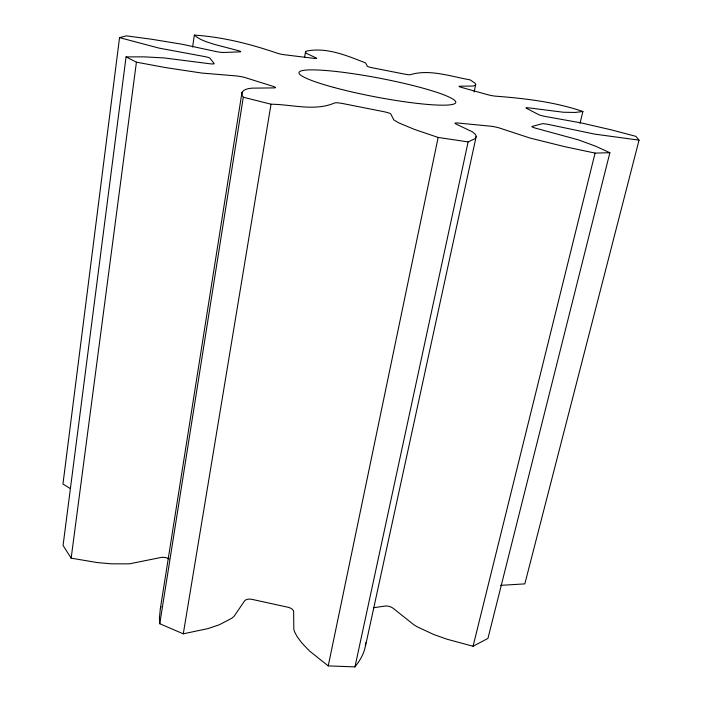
<?xml version="1.0" encoding="UTF-8"?>
<svg xmlns="http://www.w3.org/2000/svg" width="702" height="702" viewBox="0 0 702 702"><rect width="100%" height="100%" fill="white"/><g stroke="black" fill="none" stroke-linecap="round" stroke-linejoin="round"><path stroke-width="1.05" d="M169.156 558.959A6.748 3.37 7.3 0 0 160.635 557.546L129.361 563.846L111.206 563.82L97.332 562.574L71.156 558.16L63.066 545.48L126.062 56.897L136.416 62.18L166.076 67.673L201.86 73.061L235.784 75.886A7.634 1 10 0 1 246.235 77.931L272.446 86.153A7.775 1.044 10.2 0 1 273.991 87.908L252.15 88.145C248.49 88.522 244.191 88.996 241.988 92.322L160.363 608.494L159.398 618.085L159.766 623.745L183.283 633.818L207.906 628.615L219.235 624.798L231.748 618.278L234.099 616.295L244.586 600.894A6.967 3.65 9.9 0 1 253.255 599.64L286.776 606.984A6.976 3.659 11.1 0 1 293.629 611.653L293.822 629.448L294.735 632.151L297.174 636.688L301.886 643.032L309.608 651.079L328.238 665.891L354.958 666.9C360.433 659.941 365.356 651.746 365.707 642.69M192.602 47.016L194.331 35.1C199.93 40.128 207.502 42.138 214.522 44.428L238.171 50.614A6.529 0.728 10.1 0 1 239.505 51.878L223.964 52.457A6.695 0.763 10 0 1 215.409 51.413L182.309 44.279L151.281 39.198L126.36 35.863L119.542 37.636L62.952 484.02L70.139 488.452M71.156 558.16L136.416 62.18M159.766 623.745L243.296 97.227L242.155 95.314L241.988 92.322M183.283 633.818L271.025 104.212L243.296 97.227M304.554 57.441L305.484 52.045L306.169 51.193C326.158 46.78 347.148 55.712 365.619 62.952L367.33 66.242A6.064 0.641 10.8 0 0 373.666 68.05L403.299 73.868A6.072 0.641 10.9 0 0 410.328 74.693C429.642 68.849 450.956 76.544 470.121 79.861L474.938 83.09L475.719 84.494L474.113 91.988M328.238 665.891L438.153 137.443L414.9 129.58L398.71 122.85L393.84 119.928L390.795 114.014A7.941 1.097 10.9 0 0 382.476 111.416L344.208 103.835A7.924 1.088 10.6 0 0 334.775 102.904C314.698 111.6 292.023 104.405 271.025 104.212M354.958 666.9L468.129 141.918L475.149 138.619L476.202 136.416L475.491 134.442L472.393 131.818L455.765 123.921A7.827 1.062 11.3 0 1 459.099 123.131L489.487 126.088A7.713 1.018 11.5 0 1 500.122 128.22L530.098 138.083L564.847 146.7L595.077 153.097L609.871 152.72L487.943 638.416L473.06 646.252L446.858 639.171L433.66 634.459L417.392 626.904L413.803 624.727L393.208 608.336A6.801 3.44 14 0 0 383.871 606.221L373.403 607.756M365.549 645.717L476.202 136.416M580.063 123.219L582.897 111.504C554.887 101.93 525.043 98.429 495.612 96.174A6.309 0.684 11.3 0 1 486.837 94.463L462.162 87.592A6.195 0.667 11.2 0 1 459.713 86.197L472.885 86.048L475.21 85.381L475.719 84.494M473.06 646.252L595.077 153.097M582.897 111.504L575.166 112.452L563.513 112.259L529.326 107.941A6.608 0.746 11.6 0 0 526.728 108.441L538.171 114.382A6.792 0.781 11.7 0 0 546.156 116.62L581.01 122.868L611.854 129.993L635.819 136.337L639.048 140.146L524.824 583.88L500.508 585.363M160.363 608.494L160.986 606.642M126.062 56.897L144.191 56.853L164.329 57.95L208.854 63.636A7.283 0.904 9.9 0 0 214.005 63.399L210.1 58.363A7.09 0.851 9.9 0 0 203.387 56.327L159.047 48.113L119.542 37.636M194.331 35.1C222.631 36.96 250.526 44.024 277.308 53.229A6.248 0.676 10.3 0 0 285.907 54.94L312.653 58.196A6.151 0.658 10.5 0 0 316.172 57.976L306.432 53.343L305.484 52.045M639.048 140.146L594.638 134.117L549.534 124.666A7.187 0.877 11.7 0 0 541.751 123.85L532.485 126.342A7.38 0.921 11.7 0 0 536.231 128.352L578.264 139.83L595.55 146.183L609.871 152.72M438.153 137.443L468.129 141.918M333.748 87.408A79.791 9.565 10.8 0 0 455.616 102.869A79.791 9.565 10.8 0 0 342.83 72.288A79.791 9.565 10.8 0 0 333.748 87.408"/></g></svg>
